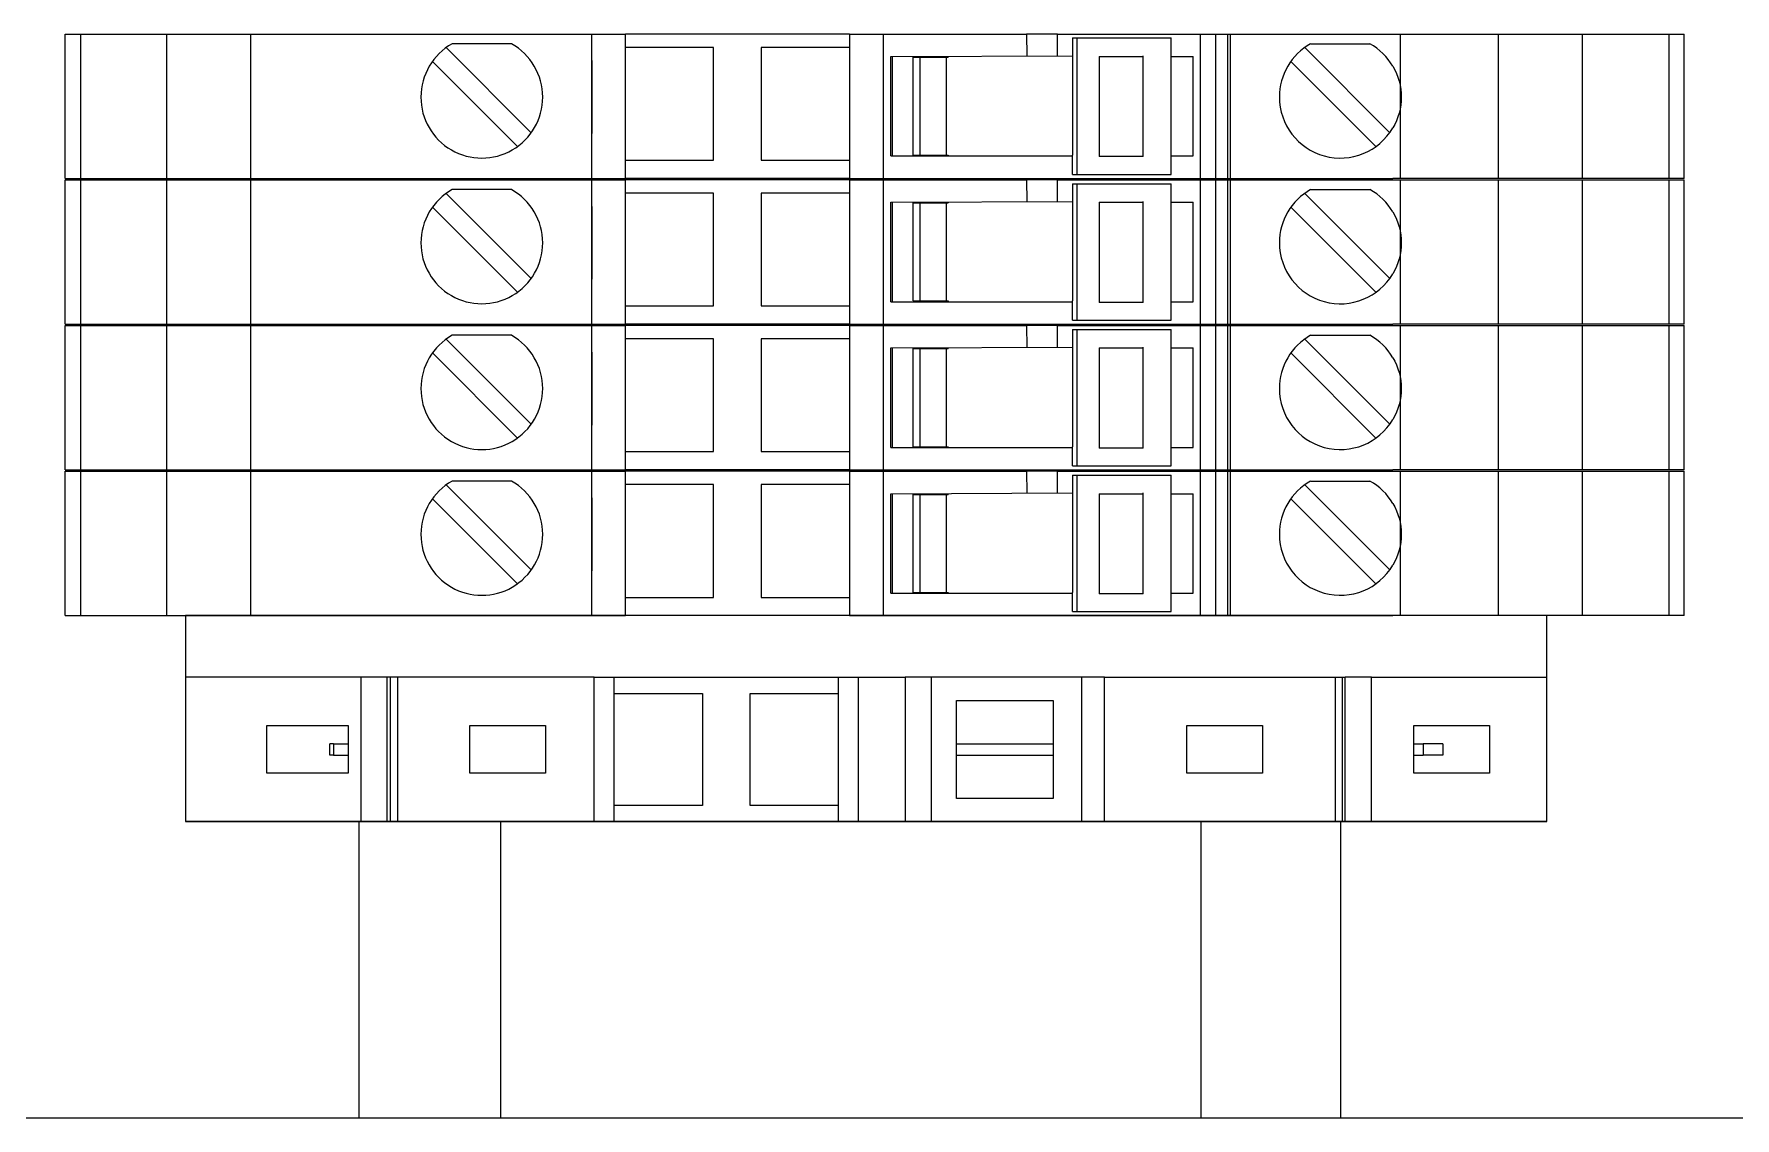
# Model space of a CAD drawing. Header units: millimetres. Extents: x 4962 to 7449, y 754 to 2938.
# Drawn here: x 6030.1 to 6090.8, y 1176.6 to 1215.3 of the extents above; entities that cross this region are included whole.
import ezdxf

# ---------------------------------------------------------------- set-up
doc = ezdxf.new("R2010")
doc.units = ezdxf.units.MM
doc.layers.add('000-PI-Oprema', color=30, linetype='Continuous', lineweight=5)
doc.layers.add('002-PI-Kabelska kanalica', color=150, linetype='Continuous')

msp = doc.modelspace()

# ---------------------------------------------------------------- linework, layer by layer
at = {"color": 0, "linetype": 'ByBlock', "lineweight": 0}
for p, q in [((6041.658, 1187.16), (6041.657, 1176.585)), ((6046.717, 1187.16), (6046.717, 1176.585)), ((6071.717, 1187.16), (6071.717, 1176.585)), ((6076.717, 1176.585), (6076.717, 1187.16))]:
    msp.add_line(p, q, dxfattribs=at)
at = {"color": 0, "linetype": 'ByBlock', "lineweight": 0, "ltscale": 0.25}
msp.add_lwpolyline([(6035.471, 1194.51), (6035.471, 1187.16), (6084.071, 1187.16), (6084.071, 1194.51), (6035.471, 1194.51)], dxfattribs=at)
at = {"layer": '000-PI-Oprema', "color": 0, "linetype": 'ByBlock', "lineweight": 0}
for p, q in [((6031.171, 1215.26), (6049.971, 1215.26)), ((6031.171, 1210.11), (6031.171, 1215.26)), ((6031.718, 1215.26), (6031.718, 1210.11)), ((6034.795, 1210.11), (6034.795, 1215.26)), ((6037.795, 1210.11), (6037.795, 1215.26)), ((6049.971, 1215.26), (6051.171, 1215.26)), ((6049.971, 1210.11), (6049.971, 1215.26)), ((6059.171, 1215.26), (6051.171, 1215.26)), ((6051.171, 1215.26), (6051.171, 1215.26)), ((6051.171, 1210.11), (6051.171, 1215.26)), ((6059.171, 1215.26), (6060.371, 1215.26)), ((6059.171, 1215.26), (6059.171, 1215.26)), ((6059.171, 1215.26), (6059.171, 1210.11)), ((6060.371, 1215.26), (6065.496, 1215.26)), ((6060.371, 1215.26), (6060.371, 1210.11)), ((6064.971, 1215.26), (6064.971, 1215.26)), ((6066.592, 1215.26), (6065.496, 1215.26)), ((6065.496, 1215.26), (6065.496, 1215.26)), ((6065.496, 1215.26), (6065.499, 1214.479)), ((6066.596, 1215.26), (6066.592, 1215.26)), ((6066.596, 1215.26), (6088.971, 1215.26)), ((6066.596, 1215.26), (6066.596, 1215.26)), ((6066.596, 1214.483), (6066.596, 1215.26)), ((6070.021, 1215.26), (6070.021, 1215.26)), ((6071.702, 1210.11), (6071.702, 1215.26)), ((6072.244, 1215.26), (6072.244, 1210.11)), ((6072.671, 1215.26), (6072.671, 1215.26)), ((6072.671, 1215.26), (6072.671, 1210.11)), ((6072.771, 1210.11), (6072.771, 1215.26)), ((6078.847, 1210.11), (6078.847, 1215.26)), ((6082.347, 1210.11), (6082.347, 1215.26)), ((6085.347, 1210.11), (6085.347, 1215.26)), ((6088.424, 1215.26), (6088.424, 1210.11)), ((6088.971, 1210.11), (6088.971, 1215.26)), ((6044.776, 1214.775), (6047.812, 1211.74)), ((6044.988, 1214.91), (6044.988, 1214.91)), ((6047.105, 1214.91), (6044.988, 1214.91)), ((6047.105, 1214.91), (6047.105, 1214.91)), ((6051.171, 1214.785), (6051.171, 1214.785)), ((6054.321, 1214.785), (6051.171, 1214.785)), ((6054.321, 1210.76), (6054.321, 1214.785)), ((6054.321, 1214.785), (6054.321, 1214.785)), ((6056.021, 1214.785), (6056.021, 1210.76)), ((6056.021, 1214.785), (6056.021, 1214.785)), ((6059.171, 1214.785), (6056.021, 1214.785)), ((6059.171, 1214.785), (6059.171, 1214.785)), ((6067.13, 1215.12), (6067.288, 1215.12)), ((6067.13, 1215.12), (6067.13, 1214.435)), ((6067.288, 1215.12), (6067.288, 1210.25)), ((6067.288, 1215.12), (6070.659, 1215.12)), ((6070.659, 1210.25), (6070.659, 1215.12)), ((6070.659, 1215.12), (6070.659, 1215.12)), ((6075.426, 1214.775), (6075.426, 1214.775)), ((6075.426, 1214.775), (6078.462, 1211.74)), ((6075.638, 1214.91), (6075.638, 1214.91)), ((6075.638, 1214.91), (6077.755, 1214.91)), ((6077.755, 1214.91), (6077.755, 1214.91)), ((6047.317, 1211.245), (6044.281, 1214.28)), ((6049.971, 1214.31), (6049.971, 1211.71)), ((6049.971, 1214.31), (6049.971, 1214.31)), ((6060.646, 1214.46), (6067.13, 1214.485)), ((6060.646, 1214.46), (6060.646, 1214.46)), ((6060.646, 1210.91), (6060.646, 1214.46)), ((6060.696, 1214.46), (6060.696, 1210.91)), ((6061.446, 1214.435), (6061.696, 1214.435)), ((6061.446, 1214.435), (6061.446, 1214.435)), ((6061.446, 1210.935), (6061.446, 1214.435)), ((6061.696, 1210.91), (6061.696, 1214.46)), ((6061.696, 1214.435), (6062.696, 1214.435)), ((6062.633, 1210.935), (6062.633, 1214.435)), ((6062.696, 1214.46), (6062.696, 1214.435)), ((6067.13, 1214.435), (6067.13, 1210.935)), ((6068.085, 1214.46), (6069.652, 1214.46)), ((6068.085, 1214.46), (6068.085, 1210.935)), ((6069.652, 1210.885), (6069.652, 1214.485)), ((6070.659, 1214.46), (6071.446, 1214.46)), ((6071.446, 1214.46), (6071.446, 1214.46)), ((6071.446, 1210.91), (6071.446, 1214.46)), ((6072.771, 1211.71), (6072.771, 1214.31)), ((6072.771, 1214.31), (6072.771, 1214.31)), ((6074.931, 1214.28), (6074.931, 1214.28)), ((6077.967, 1211.245), (6074.931, 1214.28)), ((6049.971, 1211.71), (6049.971, 1211.71)), ((6072.771, 1211.71), (6072.771, 1211.71)), ((6078.462, 1211.74), (6078.462, 1211.74)), ((6060.646, 1210.91), (6067.13, 1210.91)), ((6060.646, 1210.91), (6060.646, 1210.91)), ((6061.446, 1210.935), (6061.446, 1210.935)), ((6061.446, 1210.935), (6061.696, 1210.935)), ((6061.696, 1210.935), (6062.696, 1210.935)), ((6062.696, 1210.935), (6062.696, 1210.91)), ((6067.13, 1210.25), (6067.13, 1210.935)), ((6068.085, 1210.935), (6068.085, 1210.885)), ((6070.659, 1210.91), (6071.446, 1210.91)), ((6071.446, 1210.91), (6071.446, 1210.91)), ((6077.967, 1211.245), (6077.967, 1211.245)), ((6051.171, 1210.76), (6051.171, 1210.76)), ((6051.171, 1210.76), (6054.321, 1210.76)), ((6054.321, 1210.76), (6054.321, 1210.76)), ((6056.021, 1210.76), (6059.171, 1210.76)), ((6056.021, 1210.76), (6056.021, 1210.76)), ((6059.171, 1210.76), (6059.171, 1210.76)), ((6068.243, 1210.885), (6068.085, 1210.885)), ((6069.652, 1210.885), (6068.243, 1210.885)), ((6031.171, 1210.11), (6031.854, 1210.11)), ((6031.171, 1210.11), (6049.971, 1210.11)), ((6031.171, 1210.06), (6049.971, 1210.06)), ((6031.171, 1204.91), (6031.171, 1210.06)), ((6031.718, 1210.06), (6031.718, 1204.91)), ((6034.795, 1204.91), (6034.795, 1210.06)), ((6037.795, 1204.91), (6037.795, 1210.06)), ((6044.988, 1209.71), (6044.988, 1209.71)), ((6047.105, 1209.71), (6044.988, 1209.71)), ((6047.105, 1209.71), (6047.105, 1209.71)), ((6049.971, 1210.11), (6051.171, 1210.11)), ((6049.971, 1210.06), (6051.171, 1210.06)), ((6049.971, 1204.91), (6049.971, 1210.06)), ((6051.171, 1210.11), (6051.171, 1210.11)), ((6059.171, 1210.11), (6051.171, 1210.11)), ((6059.171, 1210.06), (6051.171, 1210.06)), ((6051.171, 1210.06), (6051.171, 1210.06)), ((6051.171, 1204.91), (6051.171, 1210.06)), ((6059.171, 1210.11), (6059.171, 1210.11)), ((6059.171, 1210.11), (6060.371, 1210.11)), ((6059.171, 1210.06), (6060.371, 1210.06)), ((6059.171, 1210.06), (6059.171, 1210.06)), ((6059.171, 1210.06), (6059.171, 1204.91)), ((6060.371, 1210.11), (6078.571, 1210.11)), ((6060.371, 1210.06), (6065.496, 1210.06)), ((6060.371, 1210.06), (6060.371, 1204.91)), ((6064.971, 1210.11), (6064.971, 1210.11)), ((6064.971, 1210.06), (6064.971, 1210.06)), ((6066.592, 1210.06), (6065.496, 1210.06)), ((6065.496, 1210.06), (6065.496, 1210.06)), ((6065.496, 1210.06), (6065.499, 1209.279)), ((6066.596, 1210.06), (6066.592, 1210.06)), ((6066.596, 1210.06), (6088.971, 1210.06)), ((6066.596, 1210.06), (6066.596, 1210.06)), ((6066.596, 1209.283), (6066.596, 1210.06)), ((6067.13, 1210.25), (6067.288, 1210.25)), ((6067.13, 1209.92), (6067.288, 1209.92)), ((6067.13, 1209.92), (6067.13, 1209.235)), ((6067.288, 1210.25), (6070.659, 1210.25)), ((6067.288, 1209.92), (6067.288, 1205.05)), ((6067.288, 1209.92), (6070.659, 1209.92)), ((6070.021, 1210.11), (6070.021, 1210.11)), ((6070.021, 1210.06), (6070.021, 1210.06)), ((6070.659, 1210.25), (6070.659, 1210.25)), ((6070.659, 1205.05), (6070.659, 1209.92)), ((6070.659, 1209.92), (6070.659, 1209.92)), ((6071.702, 1204.91), (6071.702, 1210.06)), ((6072.244, 1210.06), (6072.244, 1204.91)), ((6072.671, 1210.11), (6072.671, 1210.11)), ((6072.671, 1210.06), (6072.671, 1210.06)), ((6072.671, 1210.06), (6072.671, 1204.91)), ((6072.771, 1204.91), (6072.771, 1210.06)), ((6075.638, 1209.71), (6075.638, 1209.71)), ((6075.638, 1209.71), (6077.755, 1209.71)), ((6077.755, 1209.71), (6077.755, 1209.71)), ((6088.971, 1210.11), (6078.571, 1210.11)), ((6078.847, 1204.91), (6078.847, 1210.06)), ((6082.347, 1204.91), (6082.347, 1210.06)), ((6085.347, 1204.91), (6085.347, 1210.06)), ((6088.424, 1210.06), (6088.424, 1204.91)), ((6088.971, 1204.91), (6088.971, 1210.06)), ((6047.317, 1206.045), (6044.281, 1209.08)), ((6044.776, 1209.575), (6047.812, 1206.54)), ((6049.971, 1209.11), (6049.971, 1206.51)), ((6049.971, 1209.11), (6049.971, 1209.11)), ((6051.171, 1209.585), (6051.171, 1209.585)), ((6054.321, 1209.585), (6051.171, 1209.585)), ((6054.321, 1205.56), (6054.321, 1209.585)), ((6054.321, 1209.585), (6054.321, 1209.585)), ((6056.021, 1209.585), (6056.021, 1205.56)), ((6056.021, 1209.585), (6056.021, 1209.585)), ((6059.171, 1209.585), (6056.021, 1209.585)), ((6059.171, 1209.585), (6059.171, 1209.585)), ((6060.646, 1209.26), (6067.13, 1209.285)), ((6060.646, 1209.26), (6060.646, 1209.26)), ((6060.646, 1205.71), (6060.646, 1209.26)), ((6060.696, 1209.26), (6060.696, 1205.71)), ((6061.446, 1209.235), (6061.696, 1209.235)), ((6061.446, 1209.235), (6061.446, 1209.235)), ((6061.446, 1205.735), (6061.446, 1209.235)), ((6061.696, 1205.71), (6061.696, 1209.26)), ((6061.696, 1209.235), (6062.696, 1209.235)), ((6062.633, 1205.735), (6062.633, 1209.235)), ((6062.696, 1209.26), (6062.696, 1209.235)), ((6067.13, 1209.235), (6067.13, 1205.735)), ((6068.085, 1209.26), (6069.652, 1209.26)), ((6068.085, 1209.26), (6068.085, 1205.735)), ((6069.652, 1205.685), (6069.652, 1209.285)), ((6070.659, 1209.26), (6071.446, 1209.26)), ((6071.446, 1209.26), (6071.446, 1209.26)), ((6071.446, 1205.71), (6071.446, 1209.26)), ((6072.771, 1206.51), (6072.771, 1209.11)), ((6072.771, 1209.11), (6072.771, 1209.11)), ((6074.931, 1209.08), (6074.931, 1209.08)), ((6077.967, 1206.045), (6074.931, 1209.08)), ((6075.426, 1209.575), (6075.426, 1209.575)), ((6075.426, 1209.575), (6078.462, 1206.54)), ((6049.971, 1206.51), (6049.971, 1206.51)), ((6072.771, 1206.51), (6072.771, 1206.51)), ((6077.967, 1206.045), (6077.967, 1206.045)), ((6078.462, 1206.54), (6078.462, 1206.54)), ((6051.171, 1205.56), (6051.171, 1205.56)), ((6051.171, 1205.56), (6054.321, 1205.56)), ((6054.321, 1205.56), (6054.321, 1205.56)), ((6056.021, 1205.56), (6059.171, 1205.56)), ((6056.021, 1205.56), (6056.021, 1205.56)), ((6059.171, 1205.56), (6059.171, 1205.56)), ((6060.646, 1205.71), (6067.13, 1205.71)), ((6060.646, 1205.71), (6060.646, 1205.71)), ((6061.446, 1205.735), (6061.446, 1205.735)), ((6061.446, 1205.735), (6061.696, 1205.735)), ((6061.696, 1205.735), (6062.696, 1205.735)), ((6062.696, 1205.735), (6062.696, 1205.71)), ((6067.13, 1205.05), (6067.13, 1205.735)), ((6068.085, 1205.735), (6068.085, 1205.685)), ((6068.243, 1205.685), (6068.085, 1205.685)), ((6069.652, 1205.685), (6068.243, 1205.685)), ((6070.659, 1205.71), (6071.446, 1205.71)), ((6071.446, 1205.71), (6071.446, 1205.71)), ((6031.171, 1204.91), (6031.854, 1204.91)), ((6031.171, 1204.91), (6049.971, 1204.91)), ((6031.171, 1204.86), (6049.971, 1204.86)), ((6031.171, 1199.71), (6031.171, 1204.86)), ((6031.718, 1204.86), (6031.718, 1199.71)), ((6034.795, 1199.71), (6034.795, 1204.86)), ((6037.795, 1199.71), (6037.795, 1204.86)), ((6049.971, 1204.91), (6051.171, 1204.91)), ((6049.971, 1204.86), (6051.171, 1204.86)), ((6049.971, 1199.71), (6049.971, 1204.86)), ((6051.171, 1204.91), (6051.171, 1204.91)), ((6059.171, 1204.91), (6051.171, 1204.91)), ((6059.171, 1204.86), (6051.171, 1204.86)), ((6051.171, 1204.86), (6051.171, 1204.86)), ((6051.171, 1199.71), (6051.171, 1204.86)), ((6059.171, 1204.91), (6059.171, 1204.91)), ((6059.171, 1204.91), (6060.371, 1204.91)), ((6059.171, 1204.86), (6060.371, 1204.86)), ((6059.171, 1204.86), (6059.171, 1204.86)), ((6059.171, 1204.86), (6059.171, 1199.71)), ((6060.371, 1204.91), (6078.571, 1204.91)), ((6060.371, 1204.86), (6065.496, 1204.86)), ((6060.371, 1204.86), (6060.371, 1199.71)), ((6064.971, 1204.91), (6064.971, 1204.91)), ((6064.971, 1204.86), (6064.971, 1204.86)), ((6066.592, 1204.86), (6065.496, 1204.86)), ((6065.496, 1204.86), (6065.496, 1204.86)), ((6065.496, 1204.86), (6065.499, 1204.079)), ((6066.596, 1204.86), (6066.592, 1204.86)), ((6066.596, 1204.86), (6088.971, 1204.86)), ((6066.596, 1204.86), (6066.596, 1204.86)), ((6066.596, 1204.083), (6066.596, 1204.86)), ((6067.13, 1205.05), (6067.288, 1205.05)), ((6067.288, 1205.05), (6070.659, 1205.05)), ((6070.021, 1204.91), (6070.021, 1204.91)), ((6070.021, 1204.86), (6070.021, 1204.86)), ((6070.659, 1205.05), (6070.659, 1205.05)), ((6071.702, 1199.71), (6071.702, 1204.86)), ((6072.244, 1204.86), (6072.244, 1199.71)), ((6072.671, 1204.91), (6072.671, 1204.91)), ((6072.671, 1204.86), (6072.671, 1204.86)), ((6072.671, 1204.86), (6072.671, 1199.71)), ((6072.771, 1199.71), (6072.771, 1204.86)), ((6088.971, 1204.91), (6078.571, 1204.91)), ((6078.847, 1199.71), (6078.847, 1204.86)), ((6082.347, 1199.71), (6082.347, 1204.86)), ((6085.347, 1199.71), (6085.347, 1204.86)), ((6088.424, 1204.86), (6088.424, 1199.71)), ((6088.971, 1199.71), (6088.971, 1204.86)), ((6044.776, 1204.375), (6047.812, 1201.34)), ((6044.988, 1204.51), (6044.988, 1204.51)), ((6047.105, 1204.51), (6044.988, 1204.51)), ((6047.105, 1204.51), (6047.105, 1204.51)), ((6051.171, 1204.385), (6051.171, 1204.385)), ((6054.321, 1204.385), (6051.171, 1204.385)), ((6054.321, 1200.36), (6054.321, 1204.385)), ((6054.321, 1204.385), (6054.321, 1204.385)), ((6056.021, 1204.385), (6056.021, 1200.36)), ((6056.021, 1204.385), (6056.021, 1204.385)), ((6059.171, 1204.385), (6056.021, 1204.385)), ((6059.171, 1204.385), (6059.171, 1204.385)), ((6067.13, 1204.72), (6067.288, 1204.72)), ((6067.13, 1204.72), (6067.13, 1204.035)), ((6067.288, 1204.72), (6067.288, 1199.85)), ((6067.288, 1204.72), (6070.659, 1204.72)), ((6070.659, 1199.85), (6070.659, 1204.72)), ((6070.659, 1204.72), (6070.659, 1204.72)), ((6075.426, 1204.375), (6075.426, 1204.375)), ((6075.426, 1204.375), (6078.462, 1201.34)), ((6075.638, 1204.51), (6075.638, 1204.51)), ((6075.638, 1204.51), (6077.755, 1204.51)), ((6077.755, 1204.51), (6077.755, 1204.51)), ((6047.317, 1200.845), (6044.281, 1203.88)), ((6049.971, 1203.91), (6049.971, 1201.31)), ((6049.971, 1203.91), (6049.971, 1203.91)), ((6060.646, 1204.06), (6067.13, 1204.085)), ((6060.646, 1204.06), (6060.646, 1204.06)), ((6060.646, 1200.51), (6060.646, 1204.06)), ((6060.696, 1204.06), (6060.696, 1200.51)), ((6061.446, 1204.035), (6061.696, 1204.035)), ((6061.446, 1204.035), (6061.446, 1204.035)), ((6061.446, 1200.535), (6061.446, 1204.035)), ((6061.696, 1200.51), (6061.696, 1204.06)), ((6061.696, 1204.035), (6062.696, 1204.035)), ((6062.633, 1200.535), (6062.633, 1204.035)), ((6062.696, 1204.06), (6062.696, 1204.035)), ((6067.13, 1204.035), (6067.13, 1200.535)), ((6068.085, 1204.06), (6069.652, 1204.06)), ((6068.085, 1204.06), (6068.085, 1200.535)), ((6069.652, 1200.485), (6069.652, 1204.085)), ((6070.659, 1204.06), (6071.446, 1204.06)), ((6071.446, 1204.06), (6071.446, 1204.06)), ((6071.446, 1200.51), (6071.446, 1204.06)), ((6072.771, 1201.31), (6072.771, 1203.91)), ((6072.771, 1203.91), (6072.771, 1203.91)), ((6074.931, 1203.88), (6074.931, 1203.88)), ((6077.967, 1200.845), (6074.931, 1203.88)), ((6049.971, 1201.31), (6049.971, 1201.31)), ((6072.771, 1201.31), (6072.771, 1201.31)), ((6078.462, 1201.34), (6078.462, 1201.34)), ((6077.967, 1200.845), (6077.967, 1200.845)), ((6051.171, 1200.36), (6051.171, 1200.36)), ((6051.171, 1200.36), (6054.321, 1200.36)), ((6054.321, 1200.36), (6054.321, 1200.36)), ((6056.021, 1200.36), (6059.171, 1200.36)), ((6056.021, 1200.36), (6056.021, 1200.36)), ((6059.171, 1200.36), (6059.171, 1200.36)), ((6060.646, 1200.51), (6067.13, 1200.51)), ((6060.646, 1200.51), (6060.646, 1200.51)), ((6061.446, 1200.535), (6061.446, 1200.535)), ((6061.446, 1200.535), (6061.696, 1200.535)), ((6061.696, 1200.535), (6062.696, 1200.535)), ((6062.696, 1200.535), (6062.696, 1200.51)), ((6067.13, 1199.85), (6067.13, 1200.535)), ((6068.085, 1200.535), (6068.085, 1200.485)), ((6068.243, 1200.485), (6068.085, 1200.485)), ((6069.652, 1200.485), (6068.243, 1200.485)), ((6070.659, 1200.51), (6071.446, 1200.51)), ((6071.446, 1200.51), (6071.446, 1200.51)), ((6031.171, 1199.71), (6031.854, 1199.71)), ((6031.171, 1199.71), (6049.971, 1199.71)), ((6031.171, 1199.66), (6049.971, 1199.66)), ((6031.171, 1194.51), (6031.171, 1199.66)), ((6031.718, 1199.66), (6031.718, 1194.51)), ((6034.795, 1194.51), (6034.795, 1199.66)), ((6037.795, 1194.51), (6037.795, 1199.66)), ((6049.971, 1199.71), (6051.171, 1199.71)), ((6049.971, 1199.66), (6051.171, 1199.66)), ((6049.971, 1194.51), (6049.971, 1199.66)), ((6051.171, 1199.71), (6051.171, 1199.71)), ((6059.171, 1199.71), (6051.171, 1199.71)), ((6059.171, 1199.66), (6051.171, 1199.66)), ((6051.171, 1199.66), (6051.171, 1199.66)), ((6051.171, 1194.51), (6051.171, 1199.66)), ((6059.171, 1199.71), (6059.171, 1199.71)), ((6059.171, 1199.71), (6060.371, 1199.71)), ((6059.171, 1199.66), (6060.371, 1199.66)), ((6059.171, 1199.66), (6059.171, 1199.66)), ((6059.171, 1199.66), (6059.171, 1194.51)), ((6060.371, 1199.71), (6078.571, 1199.71)), ((6060.371, 1199.66), (6065.496, 1199.66)), ((6060.371, 1199.66), (6060.371, 1194.51)), ((6064.971, 1199.71), (6064.971, 1199.71)), ((6064.971, 1199.66), (6064.971, 1199.66)), ((6066.592, 1199.66), (6065.496, 1199.66)), ((6065.496, 1199.66), (6065.496, 1199.66)), ((6065.496, 1199.66), (6065.499, 1198.879)), ((6066.596, 1199.66), (6066.592, 1199.66)), ((6066.596, 1199.66), (6088.971, 1199.66)), ((6066.596, 1199.66), (6066.596, 1199.66)), ((6066.596, 1198.883), (6066.596, 1199.66)), ((6067.13, 1199.85), (6067.288, 1199.85)), ((6067.13, 1199.52), (6067.288, 1199.52)), ((6067.13, 1199.52), (6067.13, 1198.835)), ((6067.288, 1199.85), (6070.659, 1199.85)), ((6067.288, 1199.52), (6067.288, 1194.65)), ((6067.288, 1199.52), (6070.659, 1199.52)), ((6070.021, 1199.71), (6070.021, 1199.71)), ((6070.021, 1199.66), (6070.021, 1199.66)), ((6070.659, 1199.85), (6070.659, 1199.85)), ((6070.659, 1194.65), (6070.659, 1199.52)), ((6070.659, 1199.52), (6070.659, 1199.52)), ((6071.702, 1194.51), (6071.702, 1199.66)), ((6072.244, 1199.66), (6072.244, 1194.51)), ((6072.671, 1199.71), (6072.671, 1199.71)), ((6072.671, 1199.66), (6072.671, 1199.66)), ((6072.671, 1199.66), (6072.671, 1194.51)), ((6072.771, 1194.51), (6072.771, 1199.66)), ((6088.971, 1199.71), (6078.571, 1199.71)), ((6078.847, 1194.51), (6078.847, 1199.66)), ((6082.347, 1194.51), (6082.347, 1199.66)), ((6085.347, 1194.51), (6085.347, 1199.66)), ((6088.424, 1199.66), (6088.424, 1194.51)), ((6088.971, 1194.51), (6088.971, 1199.66)), ((6044.776, 1199.175), (6047.812, 1196.14)), ((6044.988, 1199.31), (6044.988, 1199.31)), ((6047.105, 1199.31), (6044.988, 1199.31)), ((6047.105, 1199.31), (6047.105, 1199.31)), ((6051.171, 1199.185), (6051.171, 1199.185)), ((6054.321, 1199.185), (6051.171, 1199.185)), ((6054.321, 1195.16), (6054.321, 1199.185)), ((6054.321, 1199.185), (6054.321, 1199.185)), ((6056.021, 1199.185), (6056.021, 1195.16)), ((6056.021, 1199.185), (6056.021, 1199.185)), ((6059.171, 1199.185), (6056.021, 1199.185)), ((6059.171, 1199.185), (6059.171, 1199.185)), ((6060.646, 1198.86), (6067.13, 1198.885)), ((6060.646, 1198.86), (6060.646, 1198.86)), ((6060.646, 1195.31), (6060.646, 1198.86)), ((6060.696, 1198.86), (6060.696, 1195.31)), ((6061.446, 1198.835), (6061.696, 1198.835)), ((6061.446, 1198.835), (6061.446, 1198.835)), ((6061.446, 1195.335), (6061.446, 1198.835)), ((6061.696, 1195.31), (6061.696, 1198.86)), ((6061.696, 1198.835), (6062.696, 1198.835)), ((6062.633, 1195.335), (6062.633, 1198.835)), ((6062.696, 1198.86), (6062.696, 1198.835)), ((6067.13, 1198.835), (6067.13, 1195.335)), ((6068.085, 1198.86), (6069.652, 1198.86)), ((6068.085, 1198.86), (6068.085, 1195.335)), ((6069.652, 1195.285), (6069.652, 1198.885)), ((6070.659, 1198.86), (6071.446, 1198.86)), ((6071.446, 1198.86), (6071.446, 1198.86)), ((6071.446, 1195.31), (6071.446, 1198.86)), ((6075.426, 1199.175), (6075.426, 1199.175)), ((6075.426, 1199.175), (6078.462, 1196.14)), ((6075.638, 1199.31), (6075.638, 1199.31)), ((6075.638, 1199.31), (6077.755, 1199.31)), ((6077.755, 1199.31), (6077.755, 1199.31)), ((6047.317, 1195.645), (6044.281, 1198.68)), ((6049.971, 1198.71), (6049.971, 1196.11)), ((6049.971, 1198.71), (6049.971, 1198.71)), ((6072.771, 1196.11), (6072.771, 1198.71)), ((6072.771, 1198.71), (6072.771, 1198.71)), ((6074.931, 1198.68), (6074.931, 1198.68)), ((6077.967, 1195.645), (6074.931, 1198.68)), ((6049.971, 1196.11), (6049.971, 1196.11)), ((6072.771, 1196.11), (6072.771, 1196.11)), ((6078.462, 1196.14), (6078.462, 1196.14)), ((6051.171, 1195.16), (6051.171, 1195.16)), ((6051.171, 1195.16), (6054.321, 1195.16)), ((6054.321, 1195.16), (6054.321, 1195.16)), ((6056.021, 1195.16), (6059.171, 1195.16)), ((6056.021, 1195.16), (6056.021, 1195.16)), ((6059.171, 1195.16), (6059.171, 1195.16)), ((6060.646, 1195.31), (6067.13, 1195.31)), ((6060.646, 1195.31), (6060.646, 1195.31)), ((6061.446, 1195.335), (6061.446, 1195.335)), ((6061.446, 1195.335), (6061.696, 1195.335)), ((6061.696, 1195.335), (6062.696, 1195.335)), ((6062.696, 1195.335), (6062.696, 1195.31)), ((6067.13, 1194.65), (6067.13, 1195.335)), ((6068.085, 1195.335), (6068.085, 1195.285)), ((6068.243, 1195.285), (6068.085, 1195.285)), ((6069.652, 1195.285), (6068.243, 1195.285)), ((6070.659, 1195.31), (6071.446, 1195.31)), ((6071.446, 1195.31), (6071.446, 1195.31)), ((6077.967, 1195.645), (6077.967, 1195.645)), ((6031.171, 1194.51), (6031.854, 1194.51)), ((6031.171, 1194.51), (6049.971, 1194.51)), ((6035.471, 1194.51), (6035.471, 1187.16)), ((6084.071, 1194.51), (6035.471, 1194.51)), ((6049.971, 1194.51), (6051.171, 1194.51)), ((6051.171, 1194.51), (6051.171, 1194.51)), ((6059.171, 1194.51), (6051.171, 1194.51)), ((6059.171, 1194.51), (6059.171, 1194.51)), ((6059.171, 1194.51), (6060.371, 1194.51)), ((6060.371, 1194.51), (6078.571, 1194.51)), ((6064.971, 1194.51), (6064.971, 1194.51)), ((6067.13, 1194.65), (6067.288, 1194.65)), ((6067.288, 1194.65), (6070.659, 1194.65)), ((6070.021, 1194.51), (6070.021, 1194.51)), ((6070.659, 1194.65), (6070.659, 1194.65)), ((6072.671, 1194.51), (6072.671, 1194.51)), ((6088.971, 1194.51), (6078.571, 1194.51)), ((6084.071, 1187.16), (6084.071, 1194.51)), ((6041.737, 1192.31), (6035.471, 1192.31)), ((6041.737, 1187.16), (6041.737, 1192.31)), ((6042.673, 1192.31), (6041.737, 1192.31)), ((6042.673, 1187.16), (6042.673, 1192.31)), ((6042.774, 1192.31), (6042.673, 1192.31)), ((6042.774, 1192.31), (6042.774, 1187.16)), ((6043.032, 1192.31), (6042.774, 1192.31)), ((6043.032, 1192.31), (6043.032, 1187.16)), ((6050.053, 1192.31), (6043.032, 1192.31)), ((6050.053, 1192.31), (6050.771, 1192.31)), ((6050.053, 1187.16), (6050.053, 1192.31)), ((6050.771, 1191.735), (6050.771, 1192.31)), ((6050.771, 1192.31), (6058.771, 1192.31)), ((6058.771, 1192.31), (6058.771, 1191.735)), ((6058.771, 1192.31), (6059.49, 1192.31)), ((6059.49, 1192.31), (6061.162, 1192.31)), ((6059.49, 1187.16), (6059.49, 1192.31)), ((6062.087, 1192.31), (6061.162, 1192.31)), ((6061.162, 1192.31), (6061.162, 1187.16)), ((6067.461, 1192.31), (6062.087, 1192.31)), ((6062.087, 1192.31), (6062.087, 1187.16)), ((6067.461, 1192.31), (6067.461, 1187.16)), ((6068.281, 1192.31), (6067.461, 1192.31)), ((6068.281, 1187.16), (6068.281, 1192.31)), ((6068.281, 1192.31), (6076.511, 1192.31)), ((6076.511, 1192.31), (6076.511, 1187.16)), ((6076.511, 1192.31), (6076.769, 1192.31)), ((6076.769, 1187.16), (6076.769, 1192.31)), ((6076.769, 1192.31), (6076.869, 1192.31)), ((6077.806, 1192.31), (6076.869, 1192.31)), ((6076.869, 1187.16), (6076.869, 1192.31)), ((6077.806, 1192.31), (6084.071, 1192.31)), ((6077.806, 1187.16), (6077.806, 1192.31)), ((6050.771, 1187.735), (6050.771, 1191.735)), ((6050.771, 1191.735), (6053.921, 1191.735)), ((6053.921, 1191.735), (6053.921, 1187.735)), ((6055.621, 1191.735), (6058.771, 1191.735)), ((6055.621, 1187.735), (6055.621, 1191.735)), ((6058.771, 1191.735), (6058.771, 1187.735)), ((6062.996, 1191.485), (6066.446, 1191.485)), ((6062.996, 1189.935), (6062.996, 1191.485)), ((6066.446, 1191.485), (6066.446, 1189.935)), ((6038.371, 1188.885), (6038.371, 1190.585)), ((6038.371, 1190.585), (6041.271, 1190.585)), ((6041.271, 1190.585), (6041.271, 1189.935)), ((6045.621, 1190.585), (6048.321, 1190.585)), ((6045.621, 1188.885), (6045.621, 1190.585)), ((6048.321, 1190.585), (6048.321, 1188.885)), ((6071.221, 1190.585), (6073.921, 1190.585)), ((6071.221, 1188.885), (6071.221, 1190.585)), ((6073.921, 1190.585), (6073.921, 1188.885)), ((6079.321, 1189.935), (6079.321, 1190.585)), ((6079.321, 1190.585), (6082.021, 1190.585)), ((6082.021, 1190.585), (6082.021, 1188.885)), ((6040.757, 1189.935), (6040.626, 1189.935)), ((6040.626, 1189.535), (6040.626, 1189.935)), ((6040.757, 1189.935), (6040.757, 1189.535)), ((6040.757, 1189.935), (6041.271, 1189.935)), ((6041.271, 1189.935), (6041.271, 1189.535)), ((6062.996, 1189.935), (6066.446, 1189.935)), ((6062.996, 1189.535), (6062.996, 1189.935)), ((6066.446, 1189.935), (6066.446, 1189.535)), ((6079.321, 1189.535), (6079.321, 1189.935)), ((6079.321, 1189.935), (6079.657, 1189.935)), ((6079.657, 1189.935), (6079.657, 1189.535)), ((6080.357, 1189.935), (6079.657, 1189.935)), ((6080.357, 1189.935), (6080.357, 1189.535)), ((6040.757, 1189.535), (6040.626, 1189.535)), ((6040.757, 1189.535), (6041.271, 1189.535)), ((6041.271, 1189.535), (6041.271, 1188.885)), ((6062.996, 1189.535), (6066.446, 1189.535)), ((6062.996, 1187.985), (6062.996, 1189.535)), ((6066.446, 1189.535), (6066.446, 1187.985)), ((6079.321, 1189.535), (6079.657, 1189.535)), ((6079.321, 1188.885), (6079.321, 1189.535)), ((6080.357, 1189.535), (6079.657, 1189.535)), ((6041.271, 1188.885), (6038.371, 1188.885)), ((6048.321, 1188.885), (6045.621, 1188.885)), ((6073.921, 1188.885), (6071.221, 1188.885)), ((6082.021, 1188.885), (6079.321, 1188.885)), ((6066.446, 1187.985), (6062.996, 1187.985)), ((6053.921, 1187.735), (6050.771, 1187.735)), ((6050.771, 1187.16), (6050.771, 1187.735)), ((6058.771, 1187.735), (6055.621, 1187.735)), ((6058.771, 1187.735), (6058.771, 1187.16)), ((6042.673, 1187.16), (6041.737, 1187.16)), ((6042.774, 1187.16), (6042.673, 1187.16)), ((6043.032, 1187.16), (6042.774, 1187.16)), ((6050.053, 1187.16), (6050.771, 1187.16))]:
    msp.add_line(p, q, dxfattribs=at)
at = {"layer": '000-PI-Oprema', "color": 0, "linetype": 'ByBlock', "lineweight": 0, "ltscale": 0.25}
msp.add_line((6084.071, 1187.16), (6035.471, 1187.16), dxfattribs=at)
at = {"layer": '000-PI-Oprema', "color": 0, "linetype": 'ByBlock', "lineweight": 0}
for centre, start, end in [((6046.046, 1213.01), 119.12459, 179.99998), ((6046.046, 1213.01), 0.00002, 60.87541), ((6076.696, 1213.01), 119.12459, 179.99998), ((6076.696, 1213.01), 30.45032, 60.87541), ((6046.046, 1213.01), 179.99998, 0.00002), ((6076.696, 1213.01), 179.99998, 329.54972), ((6046.046, 1207.81), 119.12459, 179.99998), ((6046.046, 1207.81), 0.00002, 60.87541), ((6076.696, 1207.81), 119.12459, 179.99998), ((6076.696, 1207.81), 30.45032, 60.87541), ((6046.046, 1207.81), 179.99998, 0.00002), ((6076.696, 1207.81), 179.99998, 329.54972), ((6046.046, 1202.61), 119.12459, 179.99998), ((6046.046, 1202.61), 0.00002, 60.87541), ((6076.696, 1202.61), 119.12459, 179.99998), ((6076.696, 1202.61), 30.45032, 60.87541), ((6046.046, 1202.61), 179.99998, 0.00002), ((6076.696, 1202.61), 179.99998, 329.54972), ((6046.046, 1197.41), 119.12459, 179.99998), ((6046.046, 1197.41), 0.00002, 60.87541), ((6076.696, 1197.41), 119.12459, 179.99998), ((6076.696, 1197.41), 30.45032, 60.87541), ((6046.046, 1197.41), 179.99998, 0.00002), ((6076.696, 1197.41), 179.99998, 329.54972)]:
    msp.add_arc(centre, 2.175, start, end, dxfattribs=at)
at = {"layer": '000-PI-Oprema', "color": 0, "linetype": 'ByBlock', "lineweight": 0, "extrusion": (0, 0, -1)}
for centre, start_param, end_param in [((6076.696, 1213.01), -2.102255, -1.570796), ((6076.696, 1213.01), -1.570796, -1.039338), ((6076.696, 1207.81), -2.102255, -1.570796), ((6076.696, 1207.81), -1.570796, -1.039338), ((6076.696, 1202.61), -2.102255, -1.570796), ((6076.696, 1202.61), -1.570796, -1.039338), ((6076.696, 1197.41), -2.102255, -1.570796), ((6076.696, 1197.41), -1.570796, -1.039338)]:
    msp.add_ellipse(centre, major_axis=(0, -2.175), ratio=1, start_param=start_param, end_param=end_param, dxfattribs=at)
at = {"layer": '002-PI-Kabelska kanalica', "color": 0, "linetype": 'ByBlock', "lineweight": 0}
msp.add_line((5236.271, 1176.585), (7399.271, 1176.585), dxfattribs=at)

doc.saveas('drawing.dxf')
